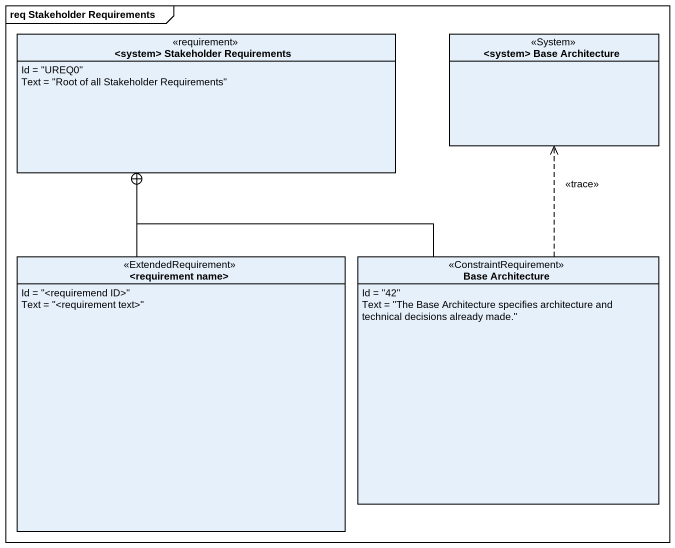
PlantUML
@startuml
mainframe req Stakeholder Requirements
hide circle
hide empty members
class "<system> Stakeholder Requirements" as system_Stakeholder <<requirement>> {
  Id = "UREQ0"
  Text = "Root of all Stakeholder Requirements"
}
class "<system> Base Architecture" as system_Base_Architecture <<System>>
class "<requirement name>" as requirement_name <<ExtendedRequirement>> {
  Id = "<requiremend ID>"
  Text = "<requirement text>"
}
class "Base Architecture" as Base_Architecture <<ConstraintRequirement>> {
  Id = "42"
  Text = "The Base Architecture specifies architecture and technical decisions already made."
}
requirement_name -up-+ system_Stakeholder
Base_Architecture -up-+ system_Stakeholder
Base_Architecture .up.> system_Base_Architecture : <<trace>>
@enduml
